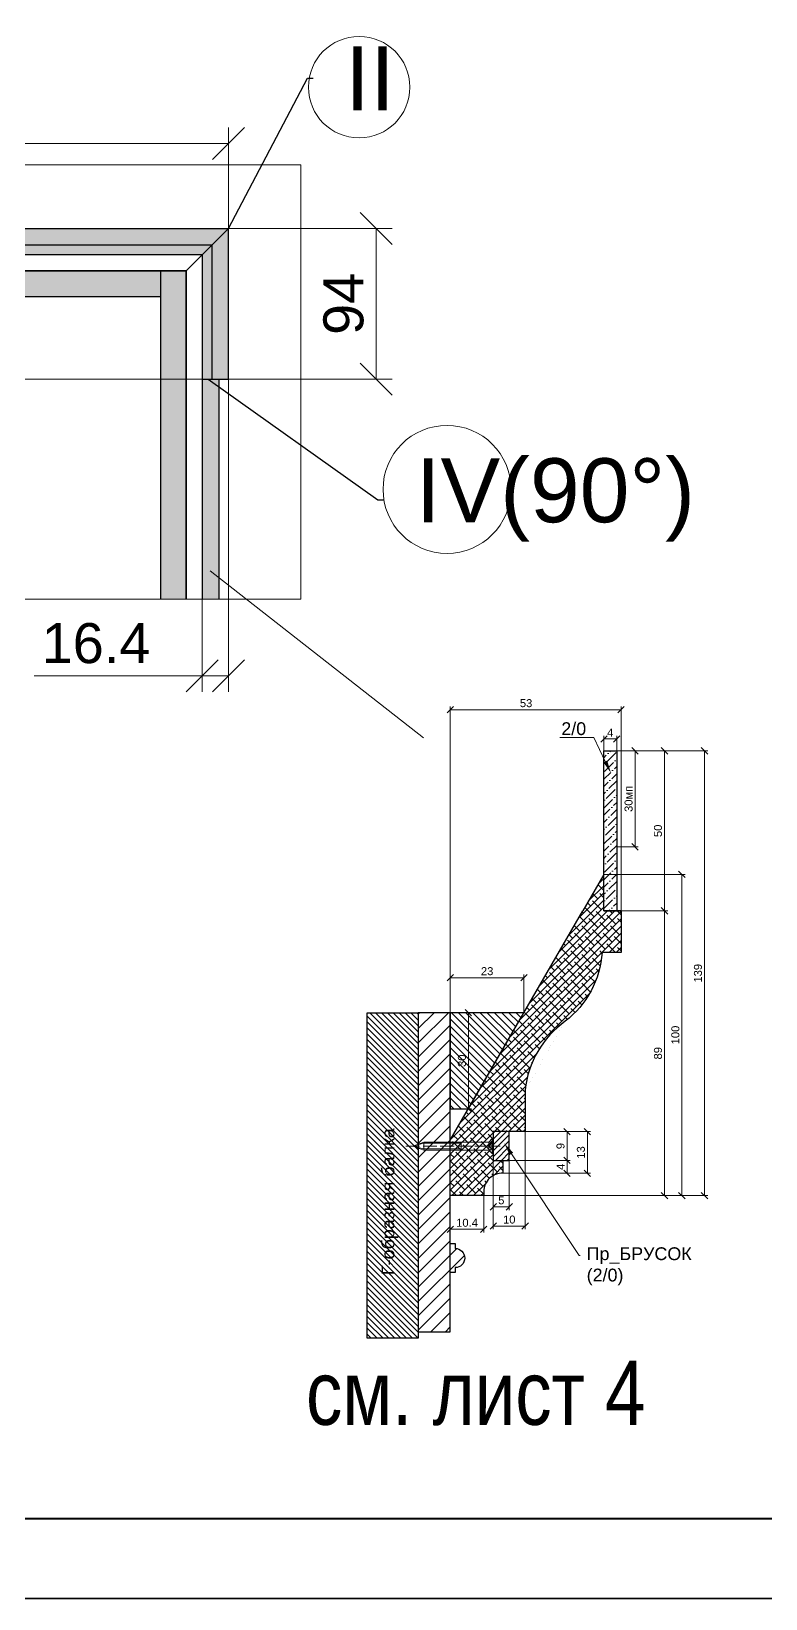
# Paper-space layout 'план по карнизу' of a CAD drawing. Header units: millimetres. Extents: x -88 to 2067, y 101 to 384.
# Drawn here: x 517.7 to 563.6, y 101 to 198.9 of the extents above; entities that cross this region are included whole.
import ezdxf
from ezdxf import colors
from ezdxf.entities.mleader import LeaderData, LeaderLine
from ezdxf.enums import TextEntityAlignment as Align
from ezdxf.math import Vec2, Vec3

# ---------------------------------------------------------------- set-up
doc = ezdxf.new("R2010")
doc.units = ezdxf.units.MM
doc.linetypes.add('AM_ISO02W050', pattern=[7.5, 6, -1.5])
doc.linetypes.add('AM_ISO08W050', pattern=[18, 12, -1.5, 3, -1.5])
doc.layers.get('DEFPOINTS').update_dxf_attribs({"color": 106, "lineweight": 5})
for name, color, linetype, lineweight in [('pechatnaya_ramka', 2, 'Continuous', 30), ('КАРНИЗ МДФ', 31, 'Continuous', 30), ('КАРНИЗ Пр_N221', 3, 'Continuous', 30), ('крепеж', 3, 'Continuous', 15), ('Линии Размерные и Текст', 1, 'Continuous', 5), ('Линии Штриховки и Заливка', 1, 'Continuous', 5), ('профили', 20, 'Continuous', 30), ('размеры', 1, 'Continuous', 5), ('толстая', 7, 'Continuous', 30), ('ШТАМП', 7, 'Continuous', 30)]:
    doc.layers.add(name, color=color, linetype=linetype, lineweight=lineweight)
doc.styles.get("Standard").update_dxf_attribs({"font": 'arial.ttf'})
doc.dimstyles.get("Standard").update_dxf_attribs({"dimscale": 0, "dimtxt": 2.5, "dimasz": 2, "dimexe": 1, "dimexo": 0, "dimgap": 0.75, "dimtad": 1, "dimdsep": 46, "dimtxsty": 'Standard', "dimblk": 'OBLIQUE', "dimcen": 1.5, "dimclrd": 256, "dimclre": 256, "dimclrt": 7, "dimazin": 0, "dimtfac": 1, "dimtmove": 1, "dimatfit": 3, "dimfxl": 1, "dimtolj": 1, "dimtzin": 0, "dimlwd": 5, "dimlwe": 5, "dimarcsym": 0})
doc.dimstyles.new('STANDARD 10', dxfattribs={"dimscale": 0.8, "dimtxt": 2.5, "dimasz": 2, "dimexe": 1, "dimexo": 0, "dimgap": 0.75, "dimtad": 1, "dimdec": 0, "dimlfac": 10, "dimdsep": 46, "dimtxsty": 'Standard', "dimblk": 'OBLIQUE', "dimcen": 1.5, "dimclrd": 256, "dimclre": 256, "dimclrt": 7, "dimazin": 0, "dimtfac": 1, "dimtdec": 0, "dimtmove": 1, "dimatfit": 3, "dimfxl": 1, "dimtolj": 1, "dimtzin": 0, "dimlwd": 5, "dimlwe": 5, "dimarcsym": 0})

# ---------------------------------------------------------------- blocks, each defined once
blk = doc.blocks.new('_OBLIQUE')
at = {"color": 0, "linetype": 'ByBlock'}
blk.add_line((-0.5, -0.5), (0.5, 0.5), dxfattribs=at)
blk = doc.blocks.new('*D72')
at = {"layer": 'DEFPOINTS', "color": 0, "transparency": 16777216}
for p in [(530.057, 186.618), (530.057, 177.218), (539.277, 177.218)]:
    blk.add_point(p, dxfattribs=at)
at = {"layer": 'Линии Размерные и Текст', "lineweight": 5, "transparency": 16777216}
for p, q in [((530.057, 186.618), (540.277, 186.618)), ((539.277, 186.618), (539.277, 177.218)), ((530.057, 177.218), (540.277, 177.218))]:
    blk.add_line(p, q, dxfattribs=at)
at = {"layer": 'Линии Размерные и Текст', "lineweight": 5, "transparency": 16777216, "xscale": 2, "yscale": 2, "zscale": 2}
for p, rotation in [((539.277, 186.618), 90), ((539.277, 177.218), 270)]:
    blk.add_blockref('_OBLIQUE', p, dxfattribs=dict(at, rotation=rotation))
at = {"layer": 'Линии Размерные и Текст', "color": 7, "transparency": 16777216, "insert": (537.251, 181.918), "char_height": 2.5, "attachment_point": 5, "rotation": 90}
blk.add_mtext('\\A1;94', dxfattribs=at)
blk = doc.blocks.new('*D73')
at = {"layer": 'DEFPOINTS', "color": 0, "transparency": 16777216}
for p in [(487.465, 191.947), (530.057, 186.618), (487.465, 185.577)]:
    blk.add_point(p, dxfattribs=at)
at = {"layer": 'Линии Размерные и Текст', "lineweight": 5, "transparency": 16777216}
for p, q in [((487.465, 185.577), (487.465, 192.947)), ((530.057, 186.618), (530.057, 192.947)), ((530.057, 191.947), (487.465, 191.947))]:
    blk.add_line(p, q, dxfattribs=at)
at = {"layer": 'Линии Размерные и Текст', "lineweight": 5, "transparency": 16777216, "xscale": 2, "yscale": 2, "zscale": 2, "rotation": 180}
blk.add_blockref('_OBLIQUE', (487.465, 191.947), dxfattribs=at)
at = {"layer": 'Линии Размерные и Текст', "lineweight": 5, "transparency": 16777216, "xscale": 2, "yscale": 2, "zscale": 2}
blk.add_blockref('_OBLIQUE', (530.057, 191.947), dxfattribs=at)
at = {"layer": 'Линии Размерные и Текст', "color": 7, "transparency": 16777216, "insert": (508.761, 194.336), "char_height": 2.5, "attachment_point": 5}
blk.add_mtext('\\A1;426(+мп)', dxfattribs=at)
blk = doc.blocks.new('*D74')
at = {"layer": 'DEFPOINTS', "color": 0, "transparency": 16777216}
for p in [(528.417, 177.218), (530.057, 177.218), (528.417, 158.67)]:
    blk.add_point(p, dxfattribs=at)
at = {"layer": 'Линии Размерные и Текст', "lineweight": 5, "transparency": 16777216}
for p, q in [((528.417, 177.218), (528.417, 157.67)), ((530.057, 177.218), (530.057, 157.67)), ((517.906, 158.67), (528.417, 158.67)), ((530.057, 158.67), (528.417, 158.67))]:
    blk.add_line(p, q, dxfattribs=at)
at = {"layer": 'Линии Размерные и Текст', "lineweight": 5, "transparency": 16777216, "xscale": 2, "yscale": 2, "zscale": 2, "rotation": 180}
blk.add_blockref('_OBLIQUE', (528.417, 158.67), dxfattribs=at)
at = {"layer": 'Линии Размерные и Текст', "lineweight": 5, "transparency": 16777216, "xscale": 2, "yscale": 2, "zscale": 2}
blk.add_blockref('_OBLIQUE', (530.057, 158.67), dxfattribs=at)
at = {"layer": 'Линии Размерные и Текст', "color": 7, "transparency": 16777216, "insert": (521.78, 160.696), "char_height": 2.5, "attachment_point": 5}
blk.add_mtext('\\A1;16.4', dxfattribs=at)
blk = doc.blocks.new('_None')
blk = doc.blocks.new('*D131')
at = {"layer": 'DEFPOINTS', "color": 0, "transparency": 16777216}
for p in [(46.8, 112.88), (60.35, 112.88), (3.88, 23.88)]:
    blk.add_point(p, dxfattribs=at)
at = {"layer": 'размеры', "lineweight": 5, "transparency": 16777216}
for p, q in [((46.8, 112.88), (61.35, 112.88)), ((60.35, 23.88), (60.35, 112.88)), ((3.88, 23.88), (61.35, 23.88))]:
    blk.add_line(p, q, dxfattribs=at)
at = {"layer": 'размеры', "lineweight": 5, "transparency": 16777216, "xscale": 2, "yscale": 2, "zscale": 2}
for p, rotation in [((60.35, 112.88), 90), ((60.35, 23.88), 270)]:
    blk.add_blockref('_OBLIQUE', p, dxfattribs=dict(at, rotation=rotation))
at = {"layer": 'размеры', "color": 7, "transparency": 16777216, "insert": (58.33, 68.38), "char_height": 2.5, "attachment_point": 5, "rotation": 90}
blk.add_mtext('\\A1;89', dxfattribs=at)
blk = doc.blocks.new('*D132')
at = {"layer": 'DEFPOINTS', "color": 0, "transparency": 16777216}
for p in [(45.42, 162.88), (60.35, 162.88), (46.8, 112.88)]:
    blk.add_point(p, dxfattribs=at)
at = {"layer": 'размеры', "lineweight": 5, "transparency": 16777216}
for p, q in [((45.42, 162.88), (61.35, 162.88)), ((60.35, 112.88), (60.35, 162.88)), ((46.8, 112.88), (61.35, 112.88))]:
    blk.add_line(p, q, dxfattribs=at)
at = {"layer": 'размеры', "lineweight": 5, "transparency": 16777216, "xscale": 2, "yscale": 2, "zscale": 2}
for p, rotation in [((60.35, 162.88), 90), ((60.35, 112.88), 270)]:
    blk.add_blockref('_OBLIQUE', p, dxfattribs=dict(at, rotation=rotation))
at = {"layer": 'размеры', "color": 7, "transparency": 16777216, "insert": (58.33, 137.88), "char_height": 2.5, "attachment_point": 5, "rotation": 90}
blk.add_mtext('\\A1;50', dxfattribs=at)
blk = doc.blocks.new('*D133')
at = {"layer": 'DEFPOINTS', "color": 0, "transparency": 16777216}
for p in [(41.42, 124.28), (3.88, 23.88), (65.78, 23.88)]:
    blk.add_point(p, dxfattribs=at)
at = {"layer": 'размеры', "lineweight": 5, "transparency": 16777216}
for p, q in [((41.42, 124.28), (66.78, 124.28)), ((65.78, 124.28), (65.78, 23.88)), ((3.88, 23.88), (66.78, 23.88))]:
    blk.add_line(p, q, dxfattribs=at)
at = {"layer": 'размеры', "lineweight": 5, "transparency": 16777216, "xscale": 2, "yscale": 2, "zscale": 2}
for p, rotation in [((65.78, 124.28), 90), ((65.78, 23.88), 270)]:
    blk.add_blockref('_OBLIQUE', p, dxfattribs=dict(at, rotation=rotation))
at = {"layer": 'размеры', "color": 7, "transparency": 16777216, "insert": (63.76, 74.08), "char_height": 2.5, "attachment_point": 5, "rotation": 90}
blk.add_mtext('\\A1;100', dxfattribs=at)
blk = doc.blocks.new('*D134')
at = {"layer": 'DEFPOINTS', "color": 0, "transparency": 16777216}
for p in [(45.42, 162.88), (72.85, 162.88), (3.88, 23.88)]:
    blk.add_point(p, dxfattribs=at)
at = {"layer": 'размеры', "lineweight": 5, "transparency": 16777216}
for p, q in [((45.42, 162.88), (73.85, 162.88)), ((72.85, 23.88), (72.85, 162.88)), ((3.88, 23.88), (73.85, 23.88))]:
    blk.add_line(p, q, dxfattribs=at)
at = {"layer": 'размеры', "lineweight": 5, "transparency": 16777216, "xscale": 2, "yscale": 2, "zscale": 2}
for p, rotation in [((72.85, 162.88), 90), ((72.85, 23.88), 270)]:
    blk.add_blockref('_OBLIQUE', p, dxfattribs=dict(at, rotation=rotation))
at = {"layer": 'размеры', "color": 7, "transparency": 16777216, "insert": (70.82, 93.38), "char_height": 2.5, "attachment_point": 5, "rotation": 90}
blk.add_mtext('\\A1;139', dxfattribs=at)
blk = doc.blocks.new('*D135')
at = {"layer": 'DEFPOINTS', "color": 0, "transparency": 16777216}
for p in [(41.42, 166.6), (41.42, 162.88), (45.42, 162.88)]:
    blk.add_point(p, dxfattribs=at)
at = {"layer": 'размеры', "lineweight": 5, "transparency": 16777216}
for p, q in [((41.42, 162.88), (41.42, 167.6)), ((45.42, 166.6), (41.42, 166.6)), ((45.42, 162.88), (45.42, 167.6))]:
    blk.add_line(p, q, dxfattribs=at)
at = {"layer": 'размеры', "lineweight": 5, "transparency": 16777216, "xscale": 2, "yscale": 2, "zscale": 2, "rotation": 180}
blk.add_blockref('_OBLIQUE', (41.42, 166.6), dxfattribs=at)
at = {"layer": 'размеры', "lineweight": 5, "transparency": 16777216, "xscale": 2, "yscale": 2, "zscale": 2}
blk.add_blockref('_OBLIQUE', (45.42, 166.6), dxfattribs=at)
at = {"layer": 'размеры', "color": 7, "transparency": 16777216, "insert": (43.42, 168.6), "char_height": 2.5, "attachment_point": 5}
blk.add_mtext('\\A1;4', dxfattribs=at)
blk = doc.blocks.new('*D136')
at = {"layer": 'DEFPOINTS', "color": 0, "transparency": 16777216}
for p in [(-6.55, 175.73), (46.8, 112.88), (-6.55, 81.04)]:
    blk.add_point(p, dxfattribs=at)
at = {"layer": 'размеры', "lineweight": 5, "transparency": 16777216}
for p, q in [((-6.55, 81.04), (-6.55, 176.73)), ((46.8, 112.88), (46.8, 176.73)), ((46.8, 175.73), (-6.55, 175.73))]:
    blk.add_line(p, q, dxfattribs=at)
at = {"layer": 'размеры', "lineweight": 5, "transparency": 16777216, "xscale": 2, "yscale": 2, "zscale": 2, "rotation": 180}
blk.add_blockref('_OBLIQUE', (-6.55, 175.73), dxfattribs=at)
at = {"layer": 'размеры', "lineweight": 5, "transparency": 16777216, "xscale": 2, "yscale": 2, "zscale": 2}
blk.add_blockref('_OBLIQUE', (46.8, 175.73), dxfattribs=at)
at = {"layer": 'размеры', "color": 7, "transparency": 16777216, "insert": (17.12, 177.76), "char_height": 2.5, "attachment_point": 5}
blk.add_mtext('\\A1;53', dxfattribs=at)
blk = doc.blocks.new('*D137')
at = {"layer": 'DEFPOINTS', "color": 0, "transparency": 16777216}
for p in [(16.45, 91.98), (-6.55, 81.04), (16.45, 81.04)]:
    blk.add_point(p, dxfattribs=at)
at = {"layer": 'размеры', "lineweight": 5, "transparency": 16777216}
for p, q in [((-6.55, 81.04), (-6.55, 92.98)), ((-6.55, 91.98), (16.45, 91.98)), ((16.45, 81.04), (16.45, 92.98))]:
    blk.add_line(p, q, dxfattribs=at)
at = {"layer": 'размеры', "lineweight": 5, "transparency": 16777216, "xscale": 2, "yscale": 2, "zscale": 2, "rotation": 180}
blk.add_blockref('_OBLIQUE', (-6.55, 91.98), dxfattribs=at)
at = {"layer": 'размеры', "lineweight": 5, "transparency": 16777216, "xscale": 2, "yscale": 2, "zscale": 2}
blk.add_blockref('_OBLIQUE', (16.45, 91.98), dxfattribs=at)
at = {"layer": 'размеры', "color": 7, "transparency": 16777216, "insert": (4.95, 94.01), "char_height": 2.5, "attachment_point": 5}
blk.add_mtext('\\A1;23', dxfattribs=at)
blk = doc.blocks.new('*D138')
at = {"layer": 'DEFPOINTS', "color": 0, "transparency": 16777216}
for p in [(-6.55, 81.04), (-6.55, 51.04), (-0.89, 51.04)]:
    blk.add_point(p, dxfattribs=at)
at = {"layer": 'размеры', "lineweight": 5, "transparency": 16777216}
for p, q in [((-6.55, 81.04), (0.11, 81.04)), ((-0.89, 81.04), (-0.89, 51.04)), ((-6.55, 51.04), (0.11, 51.04))]:
    blk.add_line(p, q, dxfattribs=at)
at = {"layer": 'размеры', "lineweight": 5, "transparency": 16777216, "xscale": 2, "yscale": 2, "zscale": 2}
for p, rotation in [((-0.89, 81.04), 90), ((-0.89, 51.04), 270)]:
    blk.add_blockref('_OBLIQUE', p, dxfattribs=dict(at, rotation=rotation))
at = {"layer": 'размеры', "color": 7, "transparency": 16777216, "insert": (-2.92, 66.04), "char_height": 2.5, "attachment_point": 5, "rotation": 90}
blk.add_mtext('\\A1;30', dxfattribs=at)
blk = doc.blocks.new('*D139')
at = {"layer": 'DEFPOINTS', "color": 0, "transparency": 16777216}
for p in [(45.42, 162.88), (51.18, 162.88), (45.42, 132.88)]:
    blk.add_point(p, dxfattribs=at)
at = {"layer": 'Линии Размерные и Текст', "lineweight": 5, "transparency": 16777216}
for p, q in [((45.42, 162.88), (52.18, 162.88)), ((51.18, 132.88), (51.18, 162.88)), ((45.42, 132.88), (52.18, 132.88))]:
    blk.add_line(p, q, dxfattribs=at)
at = {"layer": 'Линии Размерные и Текст', "lineweight": 5, "transparency": 16777216, "xscale": 2, "yscale": 2, "zscale": 2}
for p, rotation in [((51.18, 162.88), 90), ((51.18, 132.88), 270)]:
    blk.add_blockref('_OBLIQUE', p, dxfattribs=dict(at, rotation=rotation))
at = {"layer": 'Линии Размерные и Текст', "color": 7, "transparency": 16777216, "insert": (49.15, 147.88), "char_height": 2.5, "attachment_point": 5, "rotation": 90}
blk.add_mtext('\\A1;30мп', dxfattribs=at)
blk = doc.blocks.new('*D140')
at = {"layer": 'DEFPOINTS', "color": 0, "transparency": 16777216}
for p in [(-6.55, 23.88), (3.88, 23.88), (-6.55, 13.37)]:
    blk.add_point(p, dxfattribs=at)
at = {"layer": 'Линии Размерные и Текст', "lineweight": 5, "transparency": 16777216}
for p, q in [((-6.55, 23.88), (-6.55, 12.37)), ((3.88, 23.88), (3.88, 12.37)), ((3.88, 13.37), (-6.55, 13.37))]:
    blk.add_line(p, q, dxfattribs=at)
at = {"layer": 'Линии Размерные и Текст', "lineweight": 5, "transparency": 16777216, "xscale": 2, "yscale": 2, "zscale": 2, "rotation": 180}
blk.add_blockref('_OBLIQUE', (-6.55, 13.37), dxfattribs=at)
at = {"layer": 'Линии Размерные и Текст', "lineweight": 5, "transparency": 16777216, "xscale": 2, "yscale": 2, "zscale": 2}
blk.add_blockref('_OBLIQUE', (3.88, 13.37), dxfattribs=at)
at = {"layer": 'Линии Размерные и Текст', "color": 7, "transparency": 16777216, "insert": (-1.33, 15.4), "char_height": 2.5, "attachment_point": 5}
blk.add_mtext('\\A1;10.4', dxfattribs=at)
blk = doc.blocks.new('*D141')
at = {"layer": 'DEFPOINTS', "color": 0, "transparency": 16777216}
for p in [(16.84, 43.88), (11.88, 34.88), (29.9, 34.88)]:
    blk.add_point(p, dxfattribs=at)
at = {"layer": 'Линии Размерные и Текст', "lineweight": 5, "transparency": 16777216}
for p, q in [((16.84, 43.88), (30.9, 43.88)), ((29.9, 43.88), (29.9, 34.88)), ((11.88, 34.88), (30.9, 34.88))]:
    blk.add_line(p, q, dxfattribs=at)
at = {"layer": 'Линии Размерные и Текст', "lineweight": 5, "transparency": 16777216, "xscale": 2, "yscale": 2, "zscale": 2}
for p, rotation in [((29.9, 43.88), 90), ((29.9, 34.88), 270)]:
    blk.add_blockref('_OBLIQUE', p, dxfattribs=dict(at, rotation=rotation))
at = {"layer": 'Линии Размерные и Текст', "color": 7, "transparency": 16777216, "insert": (27.88, 39.38), "char_height": 2.5, "attachment_point": 5, "rotation": 90}
blk.add_mtext('\\A1;9', dxfattribs=at)
blk = doc.blocks.new('*D142')
at = {"layer": 'DEFPOINTS', "color": 0, "transparency": 16777216}
for p in [(11.88, 34.88), (9.88, 30.88), (29.9, 30.88)]:
    blk.add_point(p, dxfattribs=at)
at = {"layer": 'Линии Размерные и Текст', "lineweight": 5, "transparency": 16777216}
for p, q in [((11.88, 34.88), (30.9, 34.88)), ((29.9, 34.88), (29.9, 30.88)), ((9.88, 30.88), (30.9, 30.88))]:
    blk.add_line(p, q, dxfattribs=at)
at = {"layer": 'Линии Размерные и Текст', "lineweight": 5, "transparency": 16777216, "xscale": 2, "yscale": 2, "zscale": 2}
for p, rotation in [((29.9, 34.88), 90), ((29.9, 30.88), 270)]:
    blk.add_blockref('_OBLIQUE', p, dxfattribs=dict(at, rotation=rotation))
at = {"layer": 'Линии Размерные и Текст', "color": 7, "transparency": 16777216, "insert": (27.9, 32.88), "char_height": 2.5, "attachment_point": 5, "rotation": 90}
blk.add_mtext('\\A1;4', dxfattribs=at)
blk = doc.blocks.new('*D143')
at = {"layer": 'DEFPOINTS', "color": 0, "transparency": 16777216}
for p in [(16.84, 43.88), (36.28, 43.88), (9.88, 30.88)]:
    blk.add_point(p, dxfattribs=at)
at = {"layer": 'Линии Размерные и Текст', "lineweight": 5, "transparency": 16777216}
for p, q in [((16.84, 43.88), (37.28, 43.88)), ((36.28, 30.88), (36.28, 43.88)), ((9.88, 30.88), (37.28, 30.88))]:
    blk.add_line(p, q, dxfattribs=at)
at = {"layer": 'Линии Размерные и Текст', "lineweight": 5, "transparency": 16777216, "xscale": 2, "yscale": 2, "zscale": 2}
for p, rotation in [((36.28, 43.88), 90), ((36.28, 30.88), 270)]:
    blk.add_blockref('_OBLIQUE', p, dxfattribs=dict(at, rotation=rotation))
at = {"layer": 'Линии Размерные и Текст', "color": 7, "transparency": 16777216, "insert": (34.25, 37.38), "char_height": 2.5, "attachment_point": 5, "rotation": 90}
blk.add_mtext('\\A1;13', dxfattribs=at)
blk = doc.blocks.new('*D144')
at = {"layer": 'DEFPOINTS', "color": 0, "transparency": 16777216}
for p in [(6.88, 43.88), (16.84, 43.88), (6.88, 14.37)]:
    blk.add_point(p, dxfattribs=at)
at = {"layer": 'Линии Размерные и Текст', "lineweight": 5, "transparency": 16777216}
for p, q in [((6.88, 43.88), (6.88, 13.37)), ((16.84, 43.88), (16.84, 13.37)), ((16.84, 14.37), (6.88, 14.37))]:
    blk.add_line(p, q, dxfattribs=at)
at = {"layer": 'Линии Размерные и Текст', "lineweight": 5, "transparency": 16777216, "xscale": 2, "yscale": 2, "zscale": 2, "rotation": 180}
blk.add_blockref('_OBLIQUE', (6.88, 14.37), dxfattribs=at)
at = {"layer": 'Линии Размерные и Текст', "lineweight": 5, "transparency": 16777216, "xscale": 2, "yscale": 2, "zscale": 2}
blk.add_blockref('_OBLIQUE', (16.84, 14.37), dxfattribs=at)
at = {"layer": 'Линии Размерные и Текст', "color": 7, "transparency": 16777216, "insert": (11.86, 16.4), "char_height": 2.5, "attachment_point": 5}
blk.add_mtext('\\A1;10', dxfattribs=at)
blk = doc.blocks.new('*D145')
at = {"layer": 'DEFPOINTS', "color": 0, "transparency": 16777216}
for p in [(6.88, 34.88), (11.88, 34.88), (11.88, 20.39)]:
    blk.add_point(p, dxfattribs=at)
at = {"layer": 'Линии Размерные и Текст', "lineweight": 5, "transparency": 16777216}
for p, q in [((6.88, 34.88), (6.88, 19.39)), ((11.88, 34.88), (11.88, 19.39)), ((6.88, 20.39), (11.88, 20.39))]:
    blk.add_line(p, q, dxfattribs=at)
at = {"layer": 'Линии Размерные и Текст', "lineweight": 5, "transparency": 16777216, "xscale": 2, "yscale": 2, "zscale": 2, "rotation": 180}
blk.add_blockref('_OBLIQUE', (6.88, 20.39), dxfattribs=at)
at = {"layer": 'Линии Размерные и Текст', "lineweight": 5, "transparency": 16777216, "xscale": 2, "yscale": 2, "zscale": 2}
blk.add_blockref('_OBLIQUE', (11.88, 20.39), dxfattribs=at)
at = {"layer": 'Линии Размерные и Текст', "color": 7, "transparency": 16777216, "insert": (9.38, 22.41), "char_height": 2.5, "attachment_point": 5}
blk.add_mtext('\\A1;5', dxfattribs=at)
blk = doc.blocks.new('саморез')
at = {"layer": 'крепеж', "linetype": 'AM_ISO02W050', "extrusion": (0, 1, 0)}
blk.add_lwpolyline([(-38, 0), (3, 0)], dxfattribs=at)
at = {"layer": 'крепеж', "extrusion": (1, 0, 0)}
blk.add_lwpolyline([(3.25, 0), (-3.25, 0)], dxfattribs=at)
at = {"layer": 'крепеж', "extrusion": (0, 1, 0)}
for points, elevation in [([(0, 0), (-0.43, 0)], 3.25), ([(-1.93, 0), (-30.19, 0)], 1.75), ([(-14, 0), (-30.19, 0)], 1.2), ([(0, 0), (-0.43, 0)], -3.25), ([(-1.93, 0), (-30.19, 0)], -1.75), ([(-14, 0), (-30.19, 0)], -1.2)]:
    blk.add_lwpolyline(points, dxfattribs=dict(at, elevation=elevation))
at = {"layer": 'крепеж', "linetype": 'AM_ISO08W050', "extrusion": (0.69209, 0.721811, 0), "elevation": 1.44}
blk.add_lwpolyline([(-0.97, 0), (1.38, 0)], dxfattribs=at)
at = {"layer": 'крепеж', "linetype": 'AM_ISO08W050', "extrusion": (0, 1, 0)}
for elevation in [0.37, -0.37]:
    blk.add_lwpolyline([(0, 0), (-1.7, 0)], dxfattribs=dict(at, elevation=elevation))
at = {"layer": 'крепеж', "extrusion": (1, 0, 0)}
for points, elevation in [([(3.25, 0), (-3.25, 0)], 0.43), ([(-1.75, 0), (1.75, 0)], 1.93), ([(1.75, 0), (-1.75, 0)], 14), ([(1.75, 0), (-1.75, 0)], 30.19)]:
    blk.add_lwpolyline(points, dxfattribs=dict(at, elevation=elevation))
at = {"layer": 'крепеж', "extrusion": (-0.707107, -0.707107, 0), "elevation": -2.6}
blk.add_lwpolyline([(0.13, 0), (-1.99, 0)], dxfattribs=at)
at = {"layer": 'крепеж', "linetype": 'AM_ISO08W050', "extrusion": (1, 0, 0), "elevation": 1.7}
blk.add_lwpolyline([(0.37, 0), (-0.37, 0)], dxfattribs=at)
at = {"layer": 'крепеж', "extrusion": (-0.34202, -0.939693, 0), "elevation": -11.97}
blk.add_lwpolyline([(27.77, 0), (32.89, 0)], dxfattribs=at)
at = {"layer": 'крепеж', "extrusion": (-0.242152, -0.970238, 0), "elevation": -8.48}
blk.add_lwpolyline([(29, 0), (33.96, 0)], dxfattribs=at)
at = {"layer": 'крепеж', "extrusion": (0.34202, -0.939693, 0), "elevation": 11.97}
blk.add_lwpolyline([(27.77, 0), (32.89, 0)], dxfattribs=at)
at = {"layer": 'крепеж', "extrusion": (-0.242152, 0.970238, 0), "elevation": -8.48}
blk.add_lwpolyline([(-29, 0), (-33.96, 0)], dxfattribs=at)
at = {"layer": 'крепеж', "linetype": 'AM_ISO08W050', "extrusion": (-0.69209, 0.721811, 0), "elevation": -1.44}
blk.add_lwpolyline([(-0.97, 0), (1.38, 0)], dxfattribs=at)
at = {"layer": 'крепеж', "extrusion": (0.707107, -0.707107, 0), "elevation": 2.6}
blk.add_lwpolyline([(0.13, 0), (-1.99, 0)], dxfattribs=at)
blk = doc.blocks.new('*D191')
at = {"layer": 'DEFPOINTS', "color": 0, "transparency": 16777216}
for p in [(530.056, 177.218), (516.503, 168.747), (530.056, 168.747)]:
    blk.add_point(p, dxfattribs=at)
at = {"layer": 'Линии Размерные и Текст', "lineweight": 5, "transparency": 16777216}
for p, q in [((530.056, 177.218), (515.503, 177.218)), ((516.503, 175.218), (516.503, 166.05))]:
    blk.add_line(p, q, dxfattribs=at)
at = {"layer": 'Линии Размерные и Текст', "transparency": 16777216}
blk.add_solid([(516.17, 175.218), (516.836, 175.218), (516.503, 177.218)], dxfattribs=at)
at = {"layer": 'Линии Размерные и Текст', "color": 7, "transparency": 16777216, "insert": (514.106, 171.632), "char_height": 2.5, "attachment_point": 5, "rotation": 90}
blk.add_mtext('\\A1;(+сбп)', dxfattribs=at)
blk = doc.blocks.new('карниз на шкафу')
at = {"layer": 'Линии Размерные и Текст'}
h = blk.add_hatch(dxfattribs=at)
h.set_pattern_fill('ANSI31', color=256, scale=0.41, angle=90)
h.set_pattern_definition([(135, (-883.4236, -117.3981), (-0.9204763, -0.9204763), [])])
h.paths.add_polyline_path([(-16.548, 81.038), (-32.548, 81.038), (-32.548, -20.702), (-16.548, -20.702), (-16.548, 23.88), (-16.548, 23.88)])
h.paths.add_polyline_path([(-21.756, -2.354), (-21.756, 45.512), (-29.999, 45.512), (-29.999, -2.354)], flags=24)
h = blk.add_hatch(dxfattribs=at)
h.set_pattern_fill('ANSI31', color=256)
h.set_pattern_definition([(45, (-1063.4454, -117.398), (-2.245064, 2.245064), [])])
h.paths.add_polyline_path([(-6.548, 81.038), (-16.548, 81.038), (-16.548, -18.688), (-6.548, -18.688)])
edge = h.paths.add_edge_path()
edge.add_line((-6.548, 8.88), (-5.048, 8.88))
edge.add_line((-5.048, 8.88), (-5.048, 7.38))
edge.add_arc((-5.048, 4.38), 3, -90, 90, ccw=False)
edge.add_line((-5.048, 1.38), (-5.048, -0.12))
edge.add_line((-5.048, -0.12), (-6.548, -0.12))
edge.add_line((-6.548, -0.12), (-6.548, 8.88))
h = blk.add_hatch(dxfattribs=at)
h.set_pattern_fill('ANSI31', color=256, scale=0.5, angle=90, style=0)
h.set_pattern_definition([(135, (-879.4236, -117.3981), (-1.122532, -1.122532), [])])
h.paths.add_polyline_path([(-6.548, 51.038), (-0.868, 51.038), (16.452, 81.038), (-6.548, 81.038)])
h.paths.add_polyline_path([(-0.323, 63.481), (-0.323, 68.615), (-5.475, 68.615), (-5.475, 63.481)], flags=24)
h = blk.add_hatch(dxfattribs=at)
h.set_pattern_fill('ANSI31', color=256, scale=0.41)
h.set_pattern_definition([(45, (-464.8698, -117.3981), (-0.9204763, 0.9204763), [])])
h.paths.add_polyline_path([(11.879, 43.88), (6.879, 43.88), (6.879, 34.88), (11.879, 34.88)])
at = {"layer": 'Линии Штриховки и Заливка'}
h = blk.add_hatch(dxfattribs=at)
h.set_pattern_fill('ANSI36', color=256, scale=0.5, style=0)
h.set_pattern_definition([(45, (-6717.6424, -8263.945), (0.841899, 3.08696304), [3.96875, -0.79375, 0, -0.79375])])
h.paths.add_polyline_path([(45.419, 162.882), (41.419, 162.882), (41.419, 112.882), (45.419, 112.882)])
h = blk.add_hatch(dxfattribs=at)
h.set_pattern_fill('ANSI38', color=256, scale=0.5, style=0)
h.set_pattern_definition([(45, (-7163.106, -8257.7321), (-1.12253202, 1.12253202), []), (135, (-7163.106, -8257.7321), (-3.36759605, 1.12253202), [3.96875, -2.38125])])
edge = h.paths.add_edge_path()
edge.add_line((-6.548, 41.201), (-6.548, 23.88))
edge.add_line((-6.548, 23.88), (3.879, 23.88))
edge.add_line((3.879, 23.88), (3.879, 25.087))
edge.add_arc((9.629, 25.132), 5.75, 87.50984, 180.44744, ccw=False)
edge.add_line((9.879, 30.877), (9.879, 34.88))
edge.add_line((9.879, 34.88), (6.879, 34.88))
edge.add_line((6.879, 34.88), (6.879, 43.88))
edge.add_line((6.879, 43.88), (16.836, 43.88))
edge.add_line((16.836, 43.88), (16.836, 56.88))
edge.add_arc((46.886, 53.796), 30.208, 125.52981, 174.14041, ccw=False)
edge.add_arc((11.519, 101.739), 29.376, 307.32726, 356.37158)
edge.add_line((40.836, 99.88), (46.798, 99.88))
edge.add_line((46.798, 99.88), (46.798, 112.882))
edge.add_line((46.798, 112.882), (41.419, 112.882))
edge.add_line((41.419, 112.882), (41.419, 124.282))
edge.add_line((41.419, 124.282), (-6.548, 41.201))
at = {"layer": 'КАРНИЗ МДФ'}
blk.add_lwpolyline([(45.419, 112.882), (41.419, 112.882), (41.419, 162.882), (45.419, 162.882)], close=True, dxfattribs=at)
at = {"layer": 'КАРНИЗ Пр_N221', "ltscale": 100}
blk.add_lwpolyline([(46.798, 112.882), (41.419, 112.882), (41.419, 124.282), (34.838, 112.882)], dxfattribs=at)
for points in [[(9.879, 34.88), (9.879, 30.877, 0.4246948), (3.879, 25.177), (3.879, 23.88), (-6.548, 23.88), (-6.548, 41.201), (34.838, 112.882)], [(41.419, 112.882), (46.798, 112.882), (46.798, 99.88), (40.836, 99.88, -0.2173238), (29.331, 78.38, 0.2153428), (16.836, 56.88), (16.836, 43.88), (9.879, 43.88)]]:
    blk.add_lwpolyline(points, format="xyb", dxfattribs=at)
for points in [[(-32.548, 81.038), (-16.548, 81.038), (-16.548, -20.702), (-32.548, -20.702)], [(-6.548, 81.038), (-16.548, 81.038), (-16.548, -18.688), (-6.548, -18.688)], [(11.879, 43.88), (6.879, 43.88), (6.879, 34.88), (11.879, 34.88)]]:
    blk.add_lwpolyline(points, close=True, dxfattribs=at)
blk.add_lwpolyline([(-6.548, 8.88), (-5.048, 8.88), (-5.048, 7.38, -1), (-5.048, 1.38), (-5.048, -0.12), (-6.548, -0.12)], format="xyb", close=True, dxfattribs=at)
at = {"layer": 'профили', "ltscale": 100}
blk.add_lwpolyline([(-0.868, 51.038), (16.452, 81.038), (-6.548, 81.038), (-6.548, 51.038)], close=True, dxfattribs=at)
at = {"layer": 'Линии Размерные и Текст', "xscale": 0.71972231424969, "yscale": 0.71972231424969, "zscale": 0.71972231424969, "rotation": 180}
blk.add_blockref('саморез', (6.877, 39.38), dxfattribs=at)
at = {"layer": 'Линии Размерные и Текст', "insert": (-28.036, -0.915), "char_height": 4, "attachment_point": 1, "rotation": 90}
blk.add_mtext_dynamic_manual_height_columns('Г-образная балка', width=67.13095, gutter_width=20, heights=[0], dxfattribs=at)
at = {"layer": 'Линии Размерные и Текст'}
for base, p1, p2, override, picture, middle in [((51.178, 162.882), (45.419, 132.882), (45.419, 162.882), {"dimscale": 1, "dimpost": 'мп'}, '*D139', (49.151, 147.882)), ((36.279, 43.88), (9.879, 30.877), (16.836, 43.88), {"dimscale": 1}, '*D143', (34.252, 37.379)), ((29.904, 34.88), (16.836, 43.88), (11.879, 34.88), {"dimscale": 1}, '*D141', (27.877, 39.38)), ((29.904, 30.877), (11.879, 34.88), (9.879, 30.877), {"dimscale": 1}, '*D142', (27.904, 32.879))]:
    dim = blk.add_linear_dim(base=base, p1=p1, p2=p2, angle=90, dimstyle='Standard', override=override, dxfattribs=at)
    dim.commit()
    dim.dimension.update_dxf_attribs({"geometry": picture, "text_midpoint": middle})
for base, p1, p2, override, picture, middle in [((6.879, 14.37), (16.836, 43.88), (6.879, 43.88), {"dimscale": 1, "dimdec": 0}, '*D144', (11.857, 16.397)), ((11.879, 20.388), (6.879, 34.88), (11.879, 34.88), {"dimscale": 1}, '*D145', (9.379, 22.41)), ((-6.548, 13.37), (3.879, 23.88), (-6.548, 23.88), {"dimscale": 1, "dimdec": 1}, '*D140', (-1.335, 15.397))]:
    dim = blk.add_linear_dim(base=base, p1=p1, p2=p2, dimstyle='Standard', override=override, dxfattribs=at)
    dim.commit()
    dim.dimension.update_dxf_attribs({"geometry": picture, "text_midpoint": middle})
at = {"layer": 'размеры'}
dim = blk.add_linear_dim(base=(-6.548, 175.733), p1=(46.798, 112.882), p2=(-6.548, 81.038), dimstyle='Standard', override={"dimscale": 1, "dimdec": 0, "dimlfac": 1}, dxfattribs=at)
dim.commit()
dim.dimension.update_dxf_attribs({"geometry": '*D136', "text_midpoint": (17.125, 175.733), "dimtype": 128})
for base, p1, p2, picture, middle in [((41.419, 166.6), (45.419, 162.882), (41.419, 162.882), '*D135', (43.419, 168.6)), ((16.452, 91.981), (-6.548, 81.038), (16.452, 81.038), '*D137', (4.952, 94.008))]:
    dim = blk.add_linear_dim(base=base, p1=p1, p2=p2, dimstyle='Standard', override={"dimscale": 1, "dimdec": 0, "dimlfac": 1}, dxfattribs=at)
    dim.commit()
    dim.dimension.update_dxf_attribs({"geometry": picture, "text_midpoint": middle})
for base, p1, p2, picture, middle in [((72.85, 162.882), (3.879, 23.88), (45.419, 162.882), '*D134', (70.823, 93.381)), ((60.353, 162.882), (46.798, 112.882), (45.419, 162.882), '*D132', (58.327, 137.882)), ((65.784, 23.88), (41.419, 124.282), (3.879, 23.88), '*D133', (63.757, 74.081)), ((60.353, 112.882), (3.879, 23.88), (46.798, 112.882), '*D131', (58.327, 68.381)), ((-0.889, 51.038), (-6.548, 81.038), (-6.548, 51.038), '*D138', (-2.916, 66.038))]:
    dim = blk.add_linear_dim(base=base, p1=p1, p2=p2, angle=90, dimstyle='Standard', override={"dimscale": 1, "dimdec": 0, "dimlfac": 1}, dxfattribs=at)
    dim.commit()
    dim.dimension.update_dxf_attribs({"geometry": picture, "text_midpoint": middle})
at = {"layer": 'Линии Размерные и Текст'}
ml = blk.add_multileader_mtext('Standard', dxfattribs=at)
ml.set_content('2/0', color=256)
ml.set_leader_properties()
ml.build(insert=Vec2(0, 0))
ml.multileader.update_dxf_attribs({"text_right_attachment_type": 6, "dogleg_length": 0.36})
ctx = ml.context
ctx.base_point, ctx.plane_origin = Vec3(26.555, 169.77), Vec3(-5.338, 132.631)
ctx.right_attachment, ctx.text_align_type = 6, 2
notes = []
notes.append((ctx, [(0, (1, 1, 0), (38.252, 167.004), (-1, 0), 0.36, [(0, [(43.621, 155.947)], 0, [])])]))
ctx.mtext.insert, ctx.mtext.alignment, ctx.mtext.flow_direction = Vec3(35.892, 171.804), 3, 5
ml = blk.add_multileader_mtext('Standard', dxfattribs=at)
ml.set_content('Пр_БРУСОК\\P(2/0)', color=256)
ml.set_leader_properties()
ml.build(insert=Vec2(0, 0))
ml.multileader.update_dxf_attribs({"text_right_attachment_type": 6, "dogleg_length": 0.36})
ctx = ml.context
ctx.base_point, ctx.plane_origin = Vec3(34.048, 5.154), Vec3(69.263, -14.597)
ctx.right_attachment = 6
notes.append((ctx, [(1, (1, 1, 0), (33.688, 5.154), (1, 0), 0.36, [(0, [(10.32, 40.274)], 0, [])])]))
ctx.mtext.insert, ctx.mtext.flow_direction = Vec3(36.048, 7.742), 5
for ctx, leaders in notes:
    for number, flags, end, landing, length, lines in leaders:
        leader = LeaderData()
        leader.index, (leader.has_last_leader_line, leader.has_dogleg_vector, leader.attachment_direction) = number, flags
        leader.last_leader_point, leader.dogleg_vector, leader.dogleg_length = Vec3(end), Vec3(landing), length
        for number, points, colour, breaks in lines:
            line = LeaderLine()
            line.index, line.vertices, line.color, line.breaks = number, Vec3.list(points), colors.encode_raw_color(colour), breaks
            leader.lines.append(line)
        ctx.leaders.append(leader)

psp = doc.layouts.new('план по карнизу')

# ---------------------------------------------------------------- hatches: boundary and pattern name
at = {"layer": 'Линии Размерные и Текст'}
h = psp.add_hatch(color=190, dxfattribs=at)
h.dxf.hatch_style = 1
h.paths.add_polyline_path([(529.0175, 185.5784), (487.4675, 185.5784), (487.4675, 184.9755), (528.4145, 184.9755)])
h.paths.add_polyline_path([(530.0572, 186.6181), (488.5055, 186.6181), (487.4675, 185.5801), (487.4675, 185.5784), (529.0175, 185.5784)])
h.paths.add_polyline_path([(525.8132, 183.9755), (488.4632, 183.9755), (488.4632, 182.3755), (525.8132, 182.3755)])
h = psp.add_hatch(color=190, dxfattribs=at)
h.dxf.hatch_style = 1
h.paths.add_polyline_path([(530.0572, 186.6181), (529.0175, 185.5784), (529.0175, 177.2181), (530.0572, 177.2181)])
h.paths.add_polyline_path([(529.0175, 185.5784), (528.4175, 184.9784), (528.4175, 177.2181), (529.0175, 177.2181)])
h = psp.add_hatch(color=190, dxfattribs=at)
h.dxf.hatch_style = 1
h.paths.add_polyline_path([(527.4132, 183.9755), (525.8132, 183.9755), (525.8132, 182.3755), (525.8132, 163.4581), (527.4132, 163.4581)])
h = psp.add_hatch(color=190, dxfattribs=at)
h.dxf.hatch_style = 1
h.paths.add_polyline_path([(528.4175, 163.4581), (529.4572, 163.4581), (529.4572, 177.2181), (528.4175, 177.2181)])

# ---------------------------------------------------------------- linework, layer by layer
at = {"layer": 'pechatnaya_ramka'}
psp.add_lwpolyline([(351.7347, 384.3485), (761.6693, 384.3485), (761.6693, 100.9984), (351.7347, 100.9984)], close=True, dxfattribs=at)
at = {"layer": 'Линии Размерные и Текст'}
psp.add_line((542.2324, 154.7919), (528.9139, 165.2293), dxfattribs=at)
psp.add_lwpolyline([(483.0965, 190.5991), (534.585, 190.5991), (534.585, 163.4581), (483.0965, 163.4581)], close=True, dxfattribs=at)
for centre, radius in [((538.2214, 195.4598), 3.1705), ((543.7116, 170.3225), 4)]:
    psp.add_circle(centre, radius, dxfattribs=at)
at = {"layer": 'толстая'}
for p, q in [((488.5055, 186.6181), (530.0572, 186.6181)), ((530.0572, 186.6181), (528.0175, 184.5784)), ((530.0572, 177.2181), (530.0572, 186.6181)), ((529.0175, 185.5784), (487.4658, 185.5784)), ((529.0175, 185.5784), (529.0175, 177.2181)), ((528.4145, 184.9755), (486.4661, 184.9755)), ((527.4145, 183.9755), (528.0145, 184.5755)), ((528.0175, 184.5784), (528.0145, 184.5755)), ((528.4175, 184.9784), (528.4175, 163.4581)), ((527.4145, 183.9755), (527.4132, 183.9755)), ((527.4132, 183.9755), (527.4132, 163.4581)), ((527.4145, 177.2181), (527.4145, 183.9755)), ((527.4175, 163.4581), (527.4175, 177.2181)), ((527.4175, 177.2181), (527.4175, 163.4581)), ((528.4175, 177.2181), (529.4572, 177.2181)), ((528.4175, 177.2181), (530.0572, 177.2181)), ((529.4572, 177.2181), (529.4572, 163.4581))]:
    psp.add_line(p, q, dxfattribs=at)
for points in [[(486.4632, 163.4581), (486.4632, 183.9755), (488.4632, 183.9755), (488.4632, 182.3755), (525.8132, 182.3755), (525.8132, 163.4581)], [(525.8132, 183.9755), (527.4132, 183.9755), (527.4132, 183.9755), (488.4632, 183.9755), (488.4632, 183.9755), (525.8132, 183.9755), (525.8132, 182.3755)], [(527.4132, 178.2681), (527.4145, 178.2681)], [(527.4145, 177.2181), (527.4145, 163.4581)], [(530.9132, 177.2181), (530.9132, 177.2181)]]:
    psp.add_lwpolyline(points, dxfattribs=at)
at = {"layer": 'ШТАМП'}
psp.add_lwpolyline([(351.7347, 100.9984), (761.6693, 100.9984), (761.6693, 384.3485), (351.7347, 384.3485)], close=True, dxfattribs=at)
at = {"layer": 'ШТАМП', "lineweight": 40}
psp.add_lwpolyline([(371.7347, 105.9984), (756.6693, 105.9984), (756.6693, 379.3485), (371.7347, 379.3485)], close=True, dxfattribs=at)

# ---------------------------------------------------------------- block references
at = {"layer": 'Линии Размерные и Текст', "xscale": 0.2, "yscale": 0.2, "zscale": 0.2}
psp.add_blockref('карниз на шкафу', (545.228, 121.4076), dxfattribs=at)

# ---------------------------------------------------------------- texts
at = {"layer": 'Линии Размерные и Текст', "width": 0.811099}
psp.add_text('см. лист 4', height=4, dxfattribs=at).set_placement((534.9017, 111.8612), (556.1009, 111.8612), align=Align.FIT)

# ---------------------------------------------------------------- dimensions: what is measured, and where the dimension line sits
at = {"layer": 'Линии Размерные и Текст'}
dim = psp.add_linear_dim(base=(487.4647, 191.9475), p1=(530.0572, 186.6181), p2=(487.4647, 185.5772), text='<>(+мп)', dimstyle='STANDARD 10', override={"dimscale": 1}, dxfattribs=at)
dim.commit()
dim.dimension.update_dxf_attribs({"geometry": '*D73', "text_midpoint": (508.7609, 194.3363)})
dim = psp.add_linear_dim(base=(539.277, 177.2181), p1=(530.0572, 186.6181), p2=(530.0572, 177.2181), angle=90, dimstyle='STANDARD 10', override={"dimscale": 1}, dxfattribs=at)
dim.commit()
dim.dimension.update_dxf_attribs({"geometry": '*D72', "text_midpoint": (537.2506, 181.9181)})
dim = psp.add_linear_dim(base=(516.5029, 168.7466), p1=(530.0565, 177.2181), p2=(530.0565, 168.7466), angle=90, text='(+сбп)', dimstyle='STANDARD 10', override={"dimscale": 1, "dimblk2": 'None', "dimsah": 1, "dimse2": 1, "dimsd2": 1, "dimtmove": 0}, dxfattribs=at)
dim.commit()
dim.dimension.update_dxf_attribs({"geometry": '*D191', "text_midpoint": (516.5029, 171.6324), "dimtype": 160})
dim = psp.add_linear_dim(base=(528.4175, 158.67), p1=(530.0572, 177.2181), p2=(528.4175, 177.2181), dimstyle='STANDARD 10', override={"dimscale": 1, "dimdec": 1}, dxfattribs=at)
dim.commit()
dim.dimension.update_dxf_attribs({"geometry": '*D74', "text_midpoint": (521.7803, 158.2399), "dimtype": 160})

# ---------------------------------------------------------------- leaders
ml = psp.add_multileader_mtext('Standard', dxfattribs=at)
ml.set_content('II', color=256)
ml.set_leader_properties()
ml.set_arrow_properties(name='NONE')
ml.build(insert=Vec2(0, 0))
ml.multileader.update_dxf_attribs({"text_right_attachment_type": 6, "dogleg_length": 0.36})
ctx = ml.context
ctx.base_point, ctx.plane_origin = Vec3(535.3467, 196.0205), Vec3(519.5849, 167.2006)
ctx.right_attachment = 6
notes = []
notes.append((ctx, [(0, (1, 1, 0), (534.9867, 196.0205), (1, 0), 0.36, [(0, [(530.0572, 186.6181)], 0, [])])]))
ctx.mtext.insert, ctx.mtext.flow_direction = Vec3(537.3467, 198.0205), 5
ml = psp.add_multileader_mtext('Standard', dxfattribs=at)
ml.set_content('IV(90%%D)', color=256)
ml.set_leader_properties()
ml.set_arrow_properties(name='NONE')
ml.build(insert=Vec2(0, 0))
ml.multileader.update_dxf_attribs({"text_right_attachment_type": 6, "dogleg_length": 0.36})
ctx = ml.context
ctx.base_point, ctx.plane_origin = Vec3(539.7552, 169.6758), Vec3(520.5818, 207.2679)
ctx.right_attachment = 6
notes.append((ctx, [(0, (1, 1, 0), (539.3952, 169.6758), (1, 0), 0.36, [(1, [(528.7782, 177.2181)], 0, [])])]))
ctx.mtext.insert, ctx.mtext.flow_direction = Vec3(541.7552, 172.2638), 5
for ctx, leaders in notes:
    for number, flags, end, landing, length, lines in leaders:
        leader = LeaderData()
        leader.index, (leader.has_last_leader_line, leader.has_dogleg_vector, leader.attachment_direction) = number, flags
        leader.last_leader_point, leader.dogleg_vector, leader.dogleg_length = Vec3(end), Vec3(landing), length
        for number, points, colour, breaks in lines:
            line = LeaderLine()
            line.index, line.vertices, line.color, line.breaks = number, Vec3.list(points), colors.encode_raw_color(colour), breaks
            leader.lines.append(line)
        ctx.leaders.append(leader)

doc.saveas('drawing.dxf')
